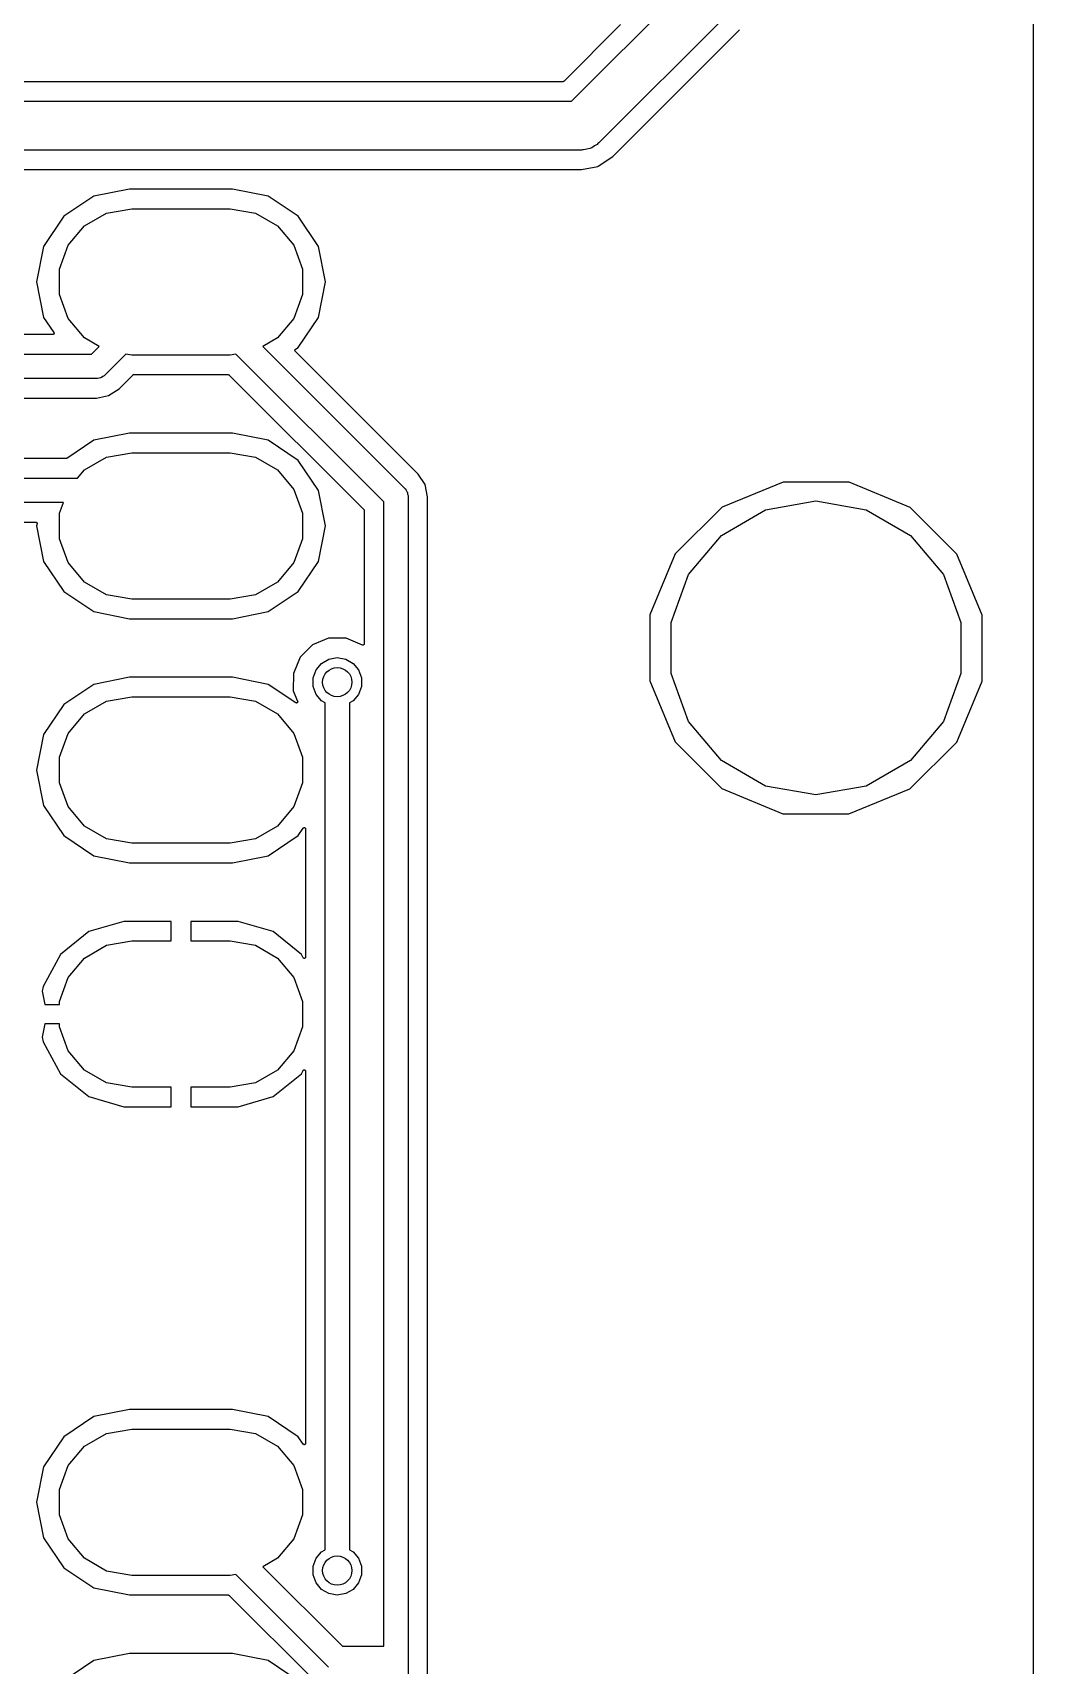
# Model space of a CAD drawing. Extents: x 0.3 to 75.7, y -92.7 to -2.
# Drawn here: x 65.48 to 75.72, y -77.67 to -60.95 of the extents above; entities that cross this region are included whole.
import ezdxf

# ---------------------------------------------------------------- set-up
doc = ezdxf.new("R2010")
doc.units = 0
doc.header["$MEASUREMENT"] = 0
doc.layers.add('BLACK', color=7, linetype='CONTINUOUS')

msp = doc.modelspace()

# ---------------------------------------------------------------- linework, layer by layer
at = {"layer": 'Black'}
for p, q in [((75.725, -59.447), (75.725, -92.712)), ((70.9964, -61.65), (72.15, -60.4964)), ((71.4989, -60.8647), (70.9174, -61.4462)), ((72.5768, -60.7768), (71.2768, -62.0768)), ((71.4191, -62.2173), (72.7173, -60.9191)), ((70.9082, -61.45), (61.9013, -61.45)), ((70.9088, -61.4499), (70.9082, -61.45)), ((70.9094, -61.45), (70.9088, -61.4499)), ((70.911, -61.4495), (70.9094, -61.45)), ((70.9127, -61.4492), (70.911, -61.4495)), ((70.9132, -61.4489), (70.9127, -61.4492)), ((70.9137, -61.4488), (70.9132, -61.4489)), ((70.9151, -61.4478), (70.9137, -61.4488)), ((70.9166, -61.447), (70.9151, -61.4478)), ((70.9169, -61.4465), (70.9166, -61.447)), ((70.9174, -61.4462), (70.9169, -61.4465)), ((61.9, -61.65), (70.9964, -61.65)), ((71.1, -62.15), (62.0036, -62.15)), ((71.1108, -62.1481), (71.1, -62.15)), ((71.1218, -62.149), (71.1108, -62.1481)), ((71.1533, -62.1406), (71.1218, -62.149)), ((71.1855, -62.1349), (71.1533, -62.1406)), ((71.195, -62.1294), (71.1855, -62.1349)), ((71.2057, -62.1266), (71.195, -62.1294)), ((71.2324, -62.1078), (71.2057, -62.1266)), ((71.2607, -62.0915), (71.2324, -62.1078)), ((71.2678, -62.0831), (71.2607, -62.0915)), ((71.2768, -62.0768), (71.2678, -62.0831)), ((62.0918, -62.35), (71.0987, -62.35)), ((71.0987, -62.35), (71.2666, -62.3166)), ((71.2666, -62.3166), (71.2721, -62.3155)), ((71.2721, -62.3155), (71.4191, -62.2173)), ((66.1079, -62.6225), (65.7998, -62.8284)), ((66.4726, -62.55), (66.1079, -62.6225)), ((67.5274, -62.55), (66.4726, -62.55)), ((67.8921, -62.6225), (67.5274, -62.55)), ((68.2002, -62.8284), (67.8921, -62.6225)), ((65.7998, -62.8284), (65.5939, -63.1365)), ((66.0131, -62.9255), (66.2387, -62.7952)), ((66.2387, -62.7952), (66.4952, -62.75)), ((66.4952, -62.75), (67.5048, -62.75)), ((67.5048, -62.75), (67.7613, -62.7952)), ((67.7613, -62.7952), (67.9869, -62.9255)), ((68.4061, -63.1365), (68.2002, -62.8284)), ((65.8457, -63.125), (66.0131, -62.9255)), ((67.9869, -62.9255), (68.1543, -63.125)), ((65.5939, -63.1365), (65.5216, -63.5)), ((65.7566, -63.3698), (65.8457, -63.125)), ((68.1543, -63.125), (68.2434, -63.3698)), ((68.4784, -63.5), (68.4061, -63.1365)), ((65.7566, -63.6302), (65.7566, -63.3698)), ((68.2434, -63.3698), (68.2434, -63.6302)), ((65.5216, -63.5), (65.5939, -63.8635)), ((68.4061, -63.8635), (68.4784, -63.5)), ((65.8457, -63.875), (65.7566, -63.6302)), ((68.2434, -63.6302), (68.1543, -63.875)), ((65.5939, -63.8635), (65.6983, -64.0198)), ((66.0131, -64.0745), (65.8457, -63.875)), ((68.1543, -63.875), (67.9869, -64.0745)), ((68.2002, -64.1716), (68.4061, -63.8635)), ((65.6875, -64.04), (65.285, -64.04)), ((65.688, -64.0399), (65.6875, -64.04)), ((65.6884, -64.04), (65.688, -64.0399)), ((65.6902, -64.0395), (65.6884, -64.04)), ((65.692, -64.0392), (65.6902, -64.0395)), ((65.6923, -64.039), (65.692, -64.0392)), ((65.6928, -64.0389), (65.6923, -64.039)), ((65.6943, -64.0379), (65.6928, -64.0389)), ((65.6959, -64.037), (65.6943, -64.0379)), ((65.6962, -64.0366), (65.6959, -64.037)), ((65.6965, -64.0364), (65.6962, -64.0366)), ((65.6976, -64.0349), (65.6965, -64.0364)), ((65.6988, -64.0335), (65.6976, -64.0349)), ((65.6983, -64.0198), (65.6985, -64.0202)), ((65.6985, -64.0202), (65.6988, -64.0205)), ((65.6988, -64.0205), (65.6994, -64.0222)), ((65.6989, -64.0331), (65.6988, -64.0335)), ((65.6992, -64.0327), (65.6989, -64.0331)), ((65.6997, -64.031), (65.6992, -64.0327)), ((65.6994, -64.0222), (65.7002, -64.0239)), ((65.7003, -64.0293), (65.6997, -64.031)), ((65.7002, -64.0239), (65.7002, -64.0243)), ((65.7002, -64.0243), (65.7003, -64.0247)), ((65.7003, -64.0247), (65.7003, -64.0266)), ((65.7003, -64.0266), (65.7005, -64.0284)), ((65.7005, -64.0284), (65.7003, -64.0288)), ((65.7003, -64.0288), (65.7003, -64.0293)), ((66.1625, -64.1608), (66.0131, -64.0745)), ((66.0832, -64.24), (66.1625, -64.1608)), ((67.9869, -64.0745), (67.8375, -64.1608)), ((67.8375, -64.1608), (69.2884, -65.6116)), ((68.1663, -64.2021), (68.1665, -64.2)), ((68.1663, -64.2022), (68.1663, -64.2021)), ((68.1663, -64.2024), (68.1663, -64.2022)), ((68.1668, -64.2044), (68.1663, -64.2024)), ((68.1665, -64.2), (68.1667, -64.1979)), ((68.1667, -64.1977), (68.1668, -64.1976)), ((68.1667, -64.1979), (68.1667, -64.1977)), ((68.1668, -64.1976), (68.1677, -64.1957)), ((68.1673, -64.2065), (68.1668, -64.2044)), ((68.1674, -64.2066), (68.1673, -64.2065)), ((68.1675, -64.2067), (68.1674, -64.2066)), ((68.1687, -64.2084), (68.1675, -64.2067)), ((68.1677, -64.1957), (68.1686, -64.1938)), ((68.1686, -64.1938), (68.1687, -64.1937)), ((68.1687, -64.1937), (68.1688, -64.1935)), ((68.1698, -64.2102), (68.1687, -64.2084)), ((68.1688, -64.1935), (68.1703, -64.1921)), ((68.17, -64.2103), (68.1698, -64.2102)), ((68.17, -64.2104), (68.17, -64.2103)), ((69.4289, -65.4693), (68.17, -64.2104)), ((68.1703, -64.1921), (68.1718, -64.1906)), ((68.1718, -64.1906), (68.1719, -64.1905)), ((68.1719, -64.1905), (68.172, -64.1904)), ((68.172, -64.1904), (68.2002, -64.1716)), ((65.075, -64.24), (66.0832, -64.24)), ((66.437, -64.2397), (66.2234, -64.4534)), ((66.4952, -64.25), (66.437, -64.2397)), ((67.5048, -64.25), (66.4952, -64.25)), ((67.563, -64.2397), (67.5048, -64.25)), ((69.075, -65.7518), (67.563, -64.2397)), ((66.135, -64.49), (65.075, -64.49)), ((66.1404, -64.489), (66.135, -64.49)), ((66.1459, -64.4895), (66.1404, -64.489)), ((66.1617, -64.4853), (66.1459, -64.4895)), ((66.1778, -64.4825), (66.1617, -64.4853)), ((66.1825, -64.4797), (66.1778, -64.4825)), ((66.1878, -64.4783), (66.1825, -64.4797)), ((66.2012, -64.4689), (66.1878, -64.4783)), ((66.2153, -64.4608), (66.2012, -64.4689)), ((66.2189, -64.4565), (66.2153, -64.4608)), ((66.2234, -64.4534), (66.2189, -64.4565)), ((66.3657, -64.5939), (66.5058, -64.4538)), ((66.5058, -64.4538), (66.5063, -64.4535)), ((66.5063, -64.4535), (66.5066, -64.453)), ((66.5066, -64.453), (66.5081, -64.4522)), ((66.5081, -64.4522), (66.5095, -64.4512)), ((66.5095, -64.4512), (66.5101, -64.4511)), ((66.5101, -64.4511), (66.5106, -64.4508)), ((66.5106, -64.4508), (66.5122, -64.4505)), ((66.5122, -64.4505), (66.5139, -64.45)), ((66.5139, -64.45), (66.5144, -64.4501)), ((66.5144, -64.4501), (66.515, -64.45)), ((66.515, -64.45), (67.485, -64.45)), ((67.485, -64.45), (67.4856, -64.4501)), ((67.4856, -64.4501), (67.4861, -64.45)), ((67.4861, -64.45), (67.4878, -64.4505)), ((67.4878, -64.4505), (67.4894, -64.4508)), ((67.4894, -64.4508), (67.4899, -64.4511)), ((67.4899, -64.4511), (67.4905, -64.4512)), ((67.4905, -64.4512), (67.4919, -64.4522)), ((67.4919, -64.4522), (67.4934, -64.453)), ((67.4934, -64.453), (67.4937, -64.4535)), ((67.4937, -64.4535), (67.4942, -64.4538)), ((67.4942, -64.4538), (68.8712, -65.8308)), ((65.2845, -64.69), (66.1337, -64.69)), ((66.1337, -64.69), (66.2593, -64.665)), ((66.2593, -64.665), (66.3657, -64.5939)), ((66.4726, -65.05), (66.1079, -65.1226)), ((67.5274, -65.05), (66.4726, -65.05)), ((67.8921, -65.1226), (67.5274, -65.05)), ((66.1079, -65.1226), (65.8306, -65.3078)), ((68.2002, -65.3284), (67.8921, -65.1226)), ((65.8234, -65.31), (65.285, -65.31)), ((65.8249, -65.3097), (65.8234, -65.31)), ((65.8265, -65.3096), (65.8249, -65.3097)), ((65.8271, -65.3093), (65.8265, -65.3096)), ((65.8278, -65.3092), (65.8271, -65.3093)), ((65.8292, -65.3084), (65.8278, -65.3092)), ((65.8306, -65.3078), (65.8292, -65.3084)), ((66.0131, -65.4255), (66.2387, -65.2952)), ((66.2387, -65.2952), (66.4952, -65.25)), ((66.4952, -65.25), (67.5048, -65.25)), ((67.5048, -65.25), (67.7613, -65.2952)), ((67.7613, -65.2952), (67.9869, -65.4255)), ((68.4061, -65.6365), (68.2002, -65.3284)), ((65.075, -65.51), (65.9422, -65.51)), ((65.9422, -65.51), (66.0131, -65.4255)), ((67.9869, -65.4255), (68.1543, -65.625)), ((69.5, -65.5757), (69.4289, -65.4693)), ((73.1633, -65.5497), (72.5383, -65.808)), ((73.8396, -65.5503), (73.1633, -65.5497)), ((74.4642, -65.8097), (73.8396, -65.5503)), ((68.1543, -65.625), (68.2434, -65.8698)), ((68.4784, -66), (68.4061, -65.6365)), ((69.2884, -65.6116), (69.2915, -65.6161)), ((69.2915, -65.6161), (69.2958, -65.6197)), ((69.2958, -65.6197), (69.3039, -65.6338)), ((69.3039, -65.6338), (69.3133, -65.6472)), ((69.3133, -65.6472), (69.3147, -65.6525)), ((69.3147, -65.6525), (69.3175, -65.6572)), ((69.3175, -65.6572), (69.3203, -65.6733)), ((69.3203, -65.6733), (69.3245, -65.6891)), ((69.3245, -65.6891), (69.324, -65.6946)), ((69.324, -65.6946), (69.325, -65.7)), ((69.325, -65.7), (69.325, -77)), ((69.525, -65.7013), (69.5, -65.5757)), ((69.525, -67.5892), (69.525, -65.7013)), ((65.7966, -65.76), (65.075, -65.76)), ((65.7566, -65.8698), (65.7966, -65.76)), ((65.7566, -66.1302), (65.7566, -65.8698)), ((68.2434, -65.8698), (68.2434, -66.1302)), ((68.8712, -65.8308), (68.8715, -65.8313)), ((68.8715, -65.8313), (68.872, -65.8316)), ((68.872, -65.8316), (68.8728, -65.8331)), ((68.8728, -65.8331), (68.8738, -65.8345)), ((68.8738, -65.8345), (68.8739, -65.8351)), ((68.8739, -65.8351), (68.8742, -65.8356)), ((68.8742, -65.8356), (68.8745, -65.8372)), ((68.8745, -65.8372), (68.875, -65.8389)), ((68.875, -65.8389), (68.8749, -65.8394)), ((68.8749, -65.8394), (68.875, -65.84)), ((68.875, -65.84), (68.875, -67.2075)), ((69.075, -77), (69.075, -65.7518)), ((72.5383, -65.808), (72.0597, -66.2858)), ((72.5321, -66.0965), (72.985, -65.8351)), ((72.985, -65.8351), (73.5, -65.7443)), ((73.5, -65.7443), (74.015, -65.8351)), ((74.015, -65.8351), (74.4679, -66.0965)), ((74.942, -66.2883), (74.4642, -65.8097)), ((65.2845, -65.96), (65.5137, -65.96)), ((65.5137, -65.96), (65.5138, -65.96)), ((65.5138, -65.96), (65.514, -65.96)), ((65.514, -65.96), (65.5161, -65.9604)), ((65.5161, -65.9604), (65.5182, -65.9608)), ((65.5182, -65.9608), (65.5183, -65.9609)), ((65.5183, -65.9609), (65.5184, -65.9609)), ((65.5184, -65.9609), (65.5202, -65.962)), ((65.5202, -65.962), (65.5221, -65.963)), ((65.5265, -65.9755), (65.5216, -66)), ((65.5216, -66), (65.5939, -66.3635)), ((65.5221, -65.963), (65.5222, -65.9632)), ((65.5222, -65.9632), (65.5223, -65.9632)), ((65.5223, -65.9632), (65.5236, -65.9649)), ((65.5236, -65.9649), (65.525, -65.9665)), ((65.525, -65.9665), (65.525, -65.9666)), ((65.525, -65.9666), (65.5251, -65.9667)), ((65.5251, -65.9667), (65.5258, -65.9688)), ((65.5258, -65.9688), (65.5265, -65.9707)), ((65.5265, -65.9707), (65.5265, -65.9709)), ((65.5265, -65.9709), (65.5266, -65.971)), ((65.5266, -65.971), (65.5265, -65.9731)), ((65.5265, -65.9731), (65.5265, -65.9753)), ((65.5265, -65.9753), (65.5265, -65.9754)), ((65.5265, -65.9754), (65.5265, -65.9755)), ((68.4061, -66.3635), (68.4784, -66)), ((65.8457, -66.375), (65.7566, -66.1302)), ((68.2434, -66.1302), (68.1543, -66.375)), ((72.196, -66.4971), (72.5321, -66.0965)), ((74.4679, -66.0965), (74.804, -66.4971)), ((65.5939, -66.3635), (65.7998, -66.6716)), ((66.0131, -66.5745), (65.8457, -66.375)), ((68.1543, -66.375), (67.9869, -66.5745)), ((68.2002, -66.6716), (68.4061, -66.3635)), ((72.0597, -66.2858), (71.8003, -66.9104)), ((75.2003, -66.9133), (74.942, -66.2883)), ((72.0171, -66.9885), (72.196, -66.4971)), ((74.804, -66.4971), (74.9829, -66.9885)), ((65.7998, -66.6716), (66.1079, -66.8774)), ((66.2387, -66.7048), (66.0131, -66.5745)), ((66.4952, -66.75), (66.2387, -66.7048)), ((67.7613, -66.7048), (67.5048, -66.75)), ((67.9869, -66.5745), (67.7613, -66.7048)), ((67.8921, -66.8774), (68.2002, -66.6716)), ((66.1079, -66.8774), (66.4726, -66.95)), ((67.5048, -66.75), (66.4952, -66.75)), ((67.5274, -66.95), (67.8921, -66.8774)), ((66.4726, -66.95), (67.5274, -66.95)), ((71.8003, -66.9104), (71.7997, -67.5867)), ((72.0171, -67.5115), (72.0171, -66.9885)), ((74.9829, -66.9885), (74.9829, -67.5115)), ((75.1997, -67.5896), (75.2003, -66.9133)), ((68.3454, -67.2183), (68.2187, -67.3448)), ((68.5109, -67.1499), (68.3454, -67.2183)), ((68.6899, -67.1501), (68.5109, -67.1499)), ((68.857, -67.2195), (68.6899, -67.1501)), ((68.8584, -67.2198), (68.857, -67.2195)), ((68.8597, -67.2203), (68.8584, -67.2198)), ((68.8606, -67.2203), (68.8597, -67.2203)), ((68.8614, -67.2204), (68.8606, -67.2203)), ((68.8628, -67.2203), (68.8614, -67.2204)), ((68.8643, -67.2203), (68.8628, -67.2203)), ((68.8651, -67.22), (68.8643, -67.2203)), ((68.8659, -67.2199), (68.8651, -67.22)), ((68.8672, -67.2192), (68.8659, -67.2199)), ((68.8685, -67.2187), (68.8672, -67.2192)), ((68.8692, -67.2182), (68.8685, -67.2187)), ((68.8699, -67.2178), (68.8692, -67.2182)), ((68.8709, -67.2167), (68.8699, -67.2178)), ((68.872, -67.2158), (68.8709, -67.2167)), ((68.8724, -67.2151), (68.872, -67.2158)), ((68.873, -67.2145), (68.8724, -67.2151)), ((68.8735, -67.2131), (68.873, -67.2145)), ((68.8742, -67.2119), (68.8735, -67.2131)), ((68.8744, -67.2111), (68.8742, -67.2119)), ((68.8747, -67.2103), (68.8744, -67.2111)), ((68.8748, -67.2089), (68.8747, -67.2103)), ((68.875, -67.2075), (68.8748, -67.2089)), ((68.2187, -67.3448), (68.1501, -67.5101)), ((68.4387, -67.4078), (68.5142, -67.3642)), ((68.5142, -67.3642), (68.6, -67.349)), ((68.6, -67.349), (68.6858, -67.3642)), ((68.6858, -67.3642), (68.7613, -67.4078)), ((66.4726, -67.55), (66.1079, -67.6226)), ((67.5274, -67.55), (66.4726, -67.55)), ((67.8921, -67.6226), (67.5274, -67.55)), ((68.1501, -67.5101), (68.1499, -67.6891)), ((68.3529, -67.5564), (68.3827, -67.4745)), ((68.3529, -67.6436), (68.3529, -67.5564)), ((68.3827, -67.4745), (68.4387, -67.4078)), ((68.7613, -67.4078), (68.8173, -67.4745)), ((68.8173, -67.4745), (68.8471, -67.5564)), ((68.8471, -67.5564), (68.8471, -67.6436)), ((72.196, -68.0029), (72.0171, -67.5115)), ((74.9829, -67.5115), (74.804, -68.0029)), ((66.1079, -67.6226), (65.7998, -67.8284)), ((68.1747, -67.8113), (67.8921, -67.6226)), ((68.1499, -67.6891), (68.1939, -67.7956)), ((68.3827, -67.7255), (68.3529, -67.6436)), ((68.4387, -67.7922), (68.3827, -67.7255)), ((68.8173, -67.7255), (68.7613, -67.7922)), ((68.8471, -67.6436), (68.8173, -67.7255)), ((69.525, -80.0892), (69.525, -67.5892)), ((71.7997, -67.5867), (72.058, -68.2117)), ((74.9403, -68.2142), (75.1997, -67.5896)), ((65.7998, -67.8284), (65.5939, -68.1365)), ((66.0131, -67.9255), (66.2387, -67.7952)), ((66.2387, -67.7952), (66.4952, -67.75)), ((66.4952, -67.75), (67.5048, -67.75)), ((67.5048, -67.75), (67.7613, -67.7952)), ((67.7613, -67.7952), (67.9869, -67.9255)), ((68.1753, -67.8116), (68.1747, -67.8113)), ((68.1759, -67.8121), (68.1753, -67.8116)), ((68.1774, -67.8125), (68.1759, -67.8121)), ((68.1788, -67.8132), (68.1774, -67.8125)), ((68.1795, -67.8132), (68.1788, -67.8132)), ((68.1802, -67.8134), (68.1795, -67.8132)), ((68.1817, -67.8134), (68.1802, -67.8134)), ((68.1833, -67.8135), (68.1817, -67.8134)), ((68.184, -67.8133), (68.1833, -67.8135)), ((68.1847, -67.8132), (68.184, -67.8133)), ((68.1862, -67.8126), (68.1847, -67.8132)), ((68.1876, -67.8122), (68.1862, -67.8126)), ((68.1882, -67.8118), (68.1876, -67.8122)), ((68.1889, -67.8115), (68.1882, -67.8118)), ((68.19, -67.8104), (68.1889, -67.8115)), ((68.1913, -67.8095), (68.19, -67.8104)), ((68.1917, -67.8089), (68.1913, -67.8095)), ((68.1922, -67.8085), (68.1917, -67.8089)), ((68.1929, -67.8071), (68.1922, -67.8085)), ((68.1938, -67.8058), (68.1929, -67.8071)), ((68.194, -67.8051), (68.1938, -67.8058)), ((68.1939, -67.7956), (68.1941, -67.7963)), ((68.1943, -67.8045), (68.194, -67.8051)), ((68.1941, -67.7963), (68.1944, -67.7969)), ((68.1945, -67.8029), (68.1943, -67.8045)), ((68.1944, -67.7969), (68.1945, -67.7985)), ((68.1945, -67.7985), (68.1949, -67.8)), ((68.1949, -67.8014), (68.1945, -67.8029)), ((68.1949, -67.8), (68.1948, -67.8007)), ((68.1948, -67.8007), (68.1949, -67.8014)), ((68.475, -67.8132), (68.4387, -67.7922)), ((68.475, -76.4868), (68.475, -67.8132)), ((68.7613, -67.7922), (68.725, -67.8132)), ((68.725, -67.8132), (68.725, -76.4868)), ((65.8457, -68.125), (66.0131, -67.9255)), ((67.9869, -67.9255), (68.1543, -68.125)), ((72.5321, -68.4035), (72.196, -68.0029)), ((74.804, -68.0029), (74.4679, -68.4035)), ((65.5939, -68.1365), (65.5216, -68.5)), ((65.7566, -68.3698), (65.8457, -68.125)), ((68.1543, -68.125), (68.2434, -68.3698)), ((72.058, -68.2117), (72.5358, -68.6903)), ((74.4617, -68.692), (74.9403, -68.2142)), ((65.7566, -68.6302), (65.7566, -68.3698)), ((68.2434, -68.3698), (68.2434, -68.6302)), ((65.5216, -68.5), (65.5939, -68.8635)), ((72.985, -68.6649), (72.5321, -68.4035)), ((74.4679, -68.4035), (74.015, -68.6649)), ((65.8457, -68.875), (65.7566, -68.6302)), ((68.2434, -68.6302), (68.1543, -68.875)), ((72.5358, -68.6903), (73.1604, -68.9497)), ((73.5, -68.7557), (72.985, -68.6649)), ((74.015, -68.6649), (73.5, -68.7557)), ((73.8367, -68.9503), (74.4617, -68.692)), ((65.5939, -68.8635), (65.7998, -69.1716)), ((66.0131, -69.0745), (65.8457, -68.875)), ((68.1543, -68.875), (67.9869, -69.0745)), ((73.1604, -68.9497), (73.8367, -68.9503)), ((65.7998, -69.1716), (66.1079, -69.3774)), ((66.2387, -69.2048), (66.0131, -69.0745)), ((66.4952, -69.25), (66.2387, -69.2048)), ((67.7613, -69.2048), (67.5048, -69.25)), ((67.9869, -69.0745), (67.7613, -69.2048)), ((67.8921, -69.3774), (68.2002, -69.1716)), ((68.2002, -69.1716), (68.2512, -69.0953)), ((68.2512, -69.0953), (68.2517, -69.0948)), ((68.2517, -69.0948), (68.252, -69.0942)), ((68.252, -69.0942), (68.2532, -69.0932)), ((68.2532, -69.0932), (68.2543, -69.092)), ((68.2543, -69.092), (68.255, -69.0917)), ((68.255, -69.0917), (68.2555, -69.0913)), ((68.2555, -69.0913), (68.257, -69.0907)), ((68.257, -69.0907), (68.2584, -69.09)), ((68.2584, -69.09), (68.2591, -69.09)), ((68.2591, -69.09), (68.2597, -69.0897)), ((68.2597, -69.0897), (68.2613, -69.0897)), ((68.2613, -69.0897), (68.2629, -69.0896)), ((68.2629, -69.0896), (68.2635, -69.0897)), ((68.2635, -69.0897), (68.2643, -69.0897)), ((68.2643, -69.0897), (68.2657, -69.0903)), ((68.2657, -69.0903), (68.2672, -69.0906)), ((68.2672, -69.0906), (68.2678, -69.091)), ((68.2678, -69.091), (68.2685, -69.0913)), ((68.2685, -69.0913), (68.2697, -69.0923)), ((68.2697, -69.0923), (68.271, -69.0931)), ((68.271, -69.0931), (68.2714, -69.0937)), ((68.2714, -69.0937), (68.272, -69.0942)), ((68.272, -69.0942), (68.2727, -69.0955)), ((68.2727, -69.0955), (68.2737, -69.0968)), ((68.2737, -69.0968), (68.2739, -69.0975)), ((68.2739, -69.0975), (68.2742, -69.0981)), ((68.2742, -69.0981), (68.2745, -69.0996)), ((68.2745, -69.0996), (68.2749, -69.1011)), ((68.2749, -69.1011), (68.2749, -69.1018)), ((68.2749, -69.1018), (68.275, -69.1025)), ((68.275, -69.1025), (68.275, -70.4164)), ((66.1079, -69.3774), (66.4726, -69.45)), ((67.5048, -69.25), (66.4952, -69.25)), ((67.5274, -69.45), (67.8921, -69.3774)), ((66.4726, -69.45), (67.5274, -69.45)), ((66.4149, -70.05), (66.0573, -70.1553)), ((66.9, -70.05), (66.4149, -70.05)), ((66.9, -70.25), (66.9, -70.05)), ((67.5851, -70.05), (67.1, -70.05)), ((67.1, -70.05), (67.1, -70.25)), ((67.9427, -70.1553), (67.5851, -70.05)), ((66.0573, -70.1553), (65.7677, -70.3891)), ((68.2323, -70.3891), (67.9427, -70.1553)), ((65.7677, -70.3891), (65.5894, -70.7164)), ((66.0131, -70.4255), (66.2387, -70.2952)), ((66.2387, -70.2952), (66.4952, -70.25)), ((66.4952, -70.25), (66.9, -70.25)), ((67.1, -70.25), (67.5048, -70.25)), ((67.5048, -70.25), (67.7613, -70.2952)), ((67.7613, -70.2952), (67.9869, -70.4255)), ((68.2506, -70.4226), (68.2323, -70.3891)), ((65.8457, -70.625), (66.0131, -70.4255)), ((67.9869, -70.4255), (68.1543, -70.625)), ((68.2514, -70.4237), (68.2506, -70.4226)), ((68.252, -70.4248), (68.2514, -70.4237)), ((68.2528, -70.4254), (68.252, -70.4248)), ((68.2534, -70.4262), (68.2528, -70.4254)), ((68.2545, -70.4269), (68.2534, -70.4262)), ((68.2555, -70.4277), (68.2545, -70.4269)), ((68.2564, -70.428), (68.2555, -70.4277)), ((68.2573, -70.4285), (68.2564, -70.428)), ((68.2585, -70.4288), (68.2573, -70.4285)), ((68.2597, -70.4292), (68.2585, -70.4288)), ((68.2607, -70.4292), (68.2597, -70.4292)), ((68.2617, -70.4294), (68.2607, -70.4292)), ((68.263, -70.4292), (68.2617, -70.4294)), ((68.2643, -70.4292), (68.263, -70.4292)), ((68.2652, -70.4289), (68.2643, -70.4292)), ((68.2661, -70.4287), (68.2652, -70.4289)), ((68.2673, -70.4281), (68.2661, -70.4287)), ((68.2685, -70.4277), (68.2673, -70.4281)), ((68.2692, -70.4271), (68.2685, -70.4277)), ((68.2701, -70.4266), (68.2692, -70.4271)), ((68.271, -70.4256), (68.2701, -70.4266)), ((68.272, -70.4248), (68.271, -70.4256)), ((68.2724, -70.4239), (68.272, -70.4248)), ((68.2731, -70.4232), (68.2724, -70.4239)), ((68.2736, -70.422), (68.2731, -70.4232)), ((68.2742, -70.4209), (68.2736, -70.422)), ((68.2744, -70.4199), (68.2742, -70.4209)), ((68.2747, -70.419), (68.2744, -70.4199)), ((68.2748, -70.4177), (68.2747, -70.419)), ((68.275, -70.4164), (68.2748, -70.4177)), ((65.5894, -70.7164), (65.5796, -70.7641)), ((65.7566, -70.8698), (65.8457, -70.625)), ((68.1543, -70.625), (68.2434, -70.8698)), ((65.5796, -70.7641), (65.6052, -70.9)), ((65.6052, -70.9), (65.7566, -70.9)), ((65.7566, -70.9), (65.7566, -70.8698)), ((68.2434, -70.8698), (68.2434, -71.1302)), ((65.6052, -71.1), (65.5796, -71.2359)), ((65.5796, -71.2359), (65.5894, -71.2836)), ((65.7566, -71.1), (65.6052, -71.1)), ((65.7566, -71.1302), (65.7566, -71.1)), ((65.8457, -71.375), (65.7566, -71.1302)), ((68.2434, -71.1302), (68.1543, -71.375)), ((65.5894, -71.2836), (65.7677, -71.6109)), ((66.0131, -71.5745), (65.8457, -71.375)), ((68.1543, -71.375), (67.9869, -71.5745)), ((66.2387, -71.7048), (66.0131, -71.5745)), ((67.9869, -71.5745), (67.7613, -71.7048)), ((68.2506, -71.5774), (68.2514, -71.5763)), ((68.2514, -71.5763), (68.252, -71.5752)), ((68.252, -71.5752), (68.2528, -71.5746)), ((68.2528, -71.5746), (68.2534, -71.5738)), ((68.2534, -71.5738), (68.2545, -71.5731)), ((68.2545, -71.5731), (68.2555, -71.5723)), ((68.2555, -71.5723), (68.2564, -71.572)), ((68.2564, -71.572), (68.2573, -71.5715)), ((68.2573, -71.5715), (68.2585, -71.5712)), ((68.2585, -71.5712), (68.2597, -71.5708)), ((68.2597, -71.5708), (68.2607, -71.5708)), ((68.2607, -71.5708), (68.2617, -71.5706)), ((68.2617, -71.5706), (68.263, -71.5708)), ((68.263, -71.5708), (68.2643, -71.5708)), ((68.2643, -71.5708), (68.2652, -71.5711)), ((68.2652, -71.5711), (68.2661, -71.5713)), ((68.2661, -71.5713), (68.2673, -71.5719)), ((68.2673, -71.5719), (68.2685, -71.5723)), ((68.2685, -71.5723), (68.2692, -71.5729)), ((68.2692, -71.5729), (68.2701, -71.5734)), ((68.2701, -71.5734), (68.271, -71.5744)), ((68.271, -71.5744), (68.272, -71.5752)), ((68.272, -71.5752), (68.2724, -71.5761)), ((68.2724, -71.5761), (68.2731, -71.5768)), ((68.2731, -71.5768), (68.2736, -71.578)), ((65.7677, -71.6109), (66.0573, -71.8447)), ((66.4952, -71.75), (66.2387, -71.7048)), ((67.7613, -71.7048), (67.5048, -71.75)), ((67.9427, -71.8447), (68.2323, -71.6109)), ((68.2323, -71.6109), (68.2506, -71.5774)), ((68.2736, -71.578), (68.2742, -71.5791)), ((68.2742, -71.5791), (68.2744, -71.5801)), ((68.2744, -71.5801), (68.2747, -71.581)), ((68.2747, -71.581), (68.2748, -71.5823)), ((68.2748, -71.5823), (68.275, -71.5836)), ((68.275, -71.5836), (68.275, -75.3975)), ((66.0573, -71.8447), (66.4149, -71.95)), ((66.9, -71.75), (66.4952, -71.75)), ((66.9, -71.95), (66.9, -71.75)), ((67.5048, -71.75), (67.1, -71.75)), ((67.1, -71.75), (67.1, -71.95)), ((67.5851, -71.95), (67.9427, -71.8447)), ((66.4149, -71.95), (66.9, -71.95)), ((67.1, -71.95), (67.5851, -71.95)), ((66.4726, -75.05), (66.1079, -75.1225)), ((67.5274, -75.05), (66.4726, -75.05)), ((67.8921, -75.1225), (67.5274, -75.05)), ((66.1079, -75.1225), (65.7998, -75.3284)), ((66.2387, -75.2952), (66.4952, -75.25)), ((66.4952, -75.25), (67.5048, -75.25)), ((67.5048, -75.25), (67.7613, -75.2952)), ((68.2002, -75.3284), (67.8921, -75.1225)), ((65.7998, -75.3284), (65.5939, -75.6365)), ((66.0131, -75.4255), (66.2387, -75.2952)), ((67.7613, -75.2952), (67.9869, -75.4255)), ((68.2512, -75.4047), (68.2002, -75.3284)), ((68.2517, -75.4052), (68.2512, -75.4047)), ((68.252, -75.4058), (68.2517, -75.4052)), ((68.2532, -75.4068), (68.252, -75.4058)), ((68.2543, -75.408), (68.2532, -75.4068)), ((68.255, -75.4083), (68.2543, -75.408)), ((68.2555, -75.4087), (68.255, -75.4083)), ((68.257, -75.4093), (68.2555, -75.4087)), ((68.2584, -75.4099), (68.257, -75.4093)), ((68.2591, -75.41), (68.2584, -75.4099)), ((68.2597, -75.4103), (68.2591, -75.41)), ((68.2613, -75.4103), (68.2597, -75.4103)), ((68.2629, -75.4104), (68.2613, -75.4103)), ((68.2635, -75.4103), (68.2629, -75.4104)), ((68.2643, -75.4103), (68.2635, -75.4103)), ((68.2657, -75.4097), (68.2643, -75.4103)), ((68.2672, -75.4094), (68.2657, -75.4097)), ((68.2678, -75.409), (68.2672, -75.4094)), ((68.2685, -75.4087), (68.2678, -75.409)), ((68.2697, -75.4077), (68.2685, -75.4087)), ((68.271, -75.4069), (68.2697, -75.4077)), ((68.2714, -75.4063), (68.271, -75.4069)), ((68.272, -75.4058), (68.2714, -75.4063)), ((68.2727, -75.4045), (68.272, -75.4058)), ((68.2737, -75.4032), (68.2727, -75.4045)), ((68.2739, -75.4025), (68.2737, -75.4032)), ((68.2742, -75.4019), (68.2739, -75.4025)), ((68.2745, -75.4004), (68.2742, -75.4019)), ((68.2749, -75.3989), (68.2745, -75.4004)), ((68.275, -75.3975), (68.2749, -75.3982)), ((68.2749, -75.3982), (68.2749, -75.3989)), ((65.8457, -75.625), (66.0131, -75.4255)), ((67.9869, -75.4255), (68.1543, -75.625)), ((65.5939, -75.6365), (65.5216, -76)), ((65.7566, -75.8698), (65.8457, -75.625)), ((68.1543, -75.625), (68.2434, -75.8698)), ((65.7566, -76.1302), (65.7566, -75.8698)), ((68.2434, -75.8698), (68.2434, -76.1302)), ((65.5216, -76), (65.5939, -76.3635)), ((65.8457, -76.375), (65.7566, -76.1302)), ((68.2434, -76.1302), (68.1543, -76.375)), ((65.5939, -76.3635), (65.7998, -76.6716)), ((66.0131, -76.5745), (65.8457, -76.375)), ((68.1543, -76.375), (67.9869, -76.5745)), ((66.2387, -76.7048), (66.0131, -76.5745)), ((67.9869, -76.5745), (67.8375, -76.6608)), ((68.3529, -76.6564), (68.3827, -76.5745)), ((68.3827, -76.5745), (68.4387, -76.5078)), ((68.4387, -76.5078), (68.475, -76.4868)), ((68.725, -76.4868), (68.7613, -76.5078)), ((68.7613, -76.5078), (68.8173, -76.5745)), ((68.8173, -76.5745), (68.8471, -76.6564)), ((65.7998, -76.6716), (66.1079, -76.8774)), ((66.4952, -76.75), (66.2387, -76.7048)), ((67.5048, -76.75), (66.4952, -76.75)), ((67.563, -76.7397), (67.5048, -76.75)), ((68.5116, -77.6884), (67.563, -76.7397)), ((67.8375, -76.6608), (68.6518, -77.475)), ((68.3529, -76.7436), (68.3529, -76.6564)), ((68.3827, -76.8255), (68.3529, -76.7436)), ((68.8471, -76.7436), (68.8173, -76.8255)), ((68.8471, -76.6564), (68.8471, -76.7436)), ((66.1079, -76.8774), (66.4726, -76.95)), ((68.4387, -76.8922), (68.3827, -76.8255)), ((68.5142, -76.9358), (68.4387, -76.8922)), ((68.7613, -76.8922), (68.6858, -76.9358)), ((68.8173, -76.8255), (68.7613, -76.8922)), ((66.4726, -76.95), (67.485, -76.95)), ((67.485, -76.95), (67.4856, -76.9501)), ((67.4856, -76.9501), (67.4861, -76.95)), ((67.4861, -76.95), (67.4878, -76.9505)), ((67.4878, -76.9505), (67.4894, -76.9508)), ((67.4894, -76.9508), (67.4899, -76.9511)), ((67.4899, -76.9511), (67.4905, -76.9512)), ((67.4905, -76.9512), (67.4919, -76.9522)), ((67.4919, -76.9522), (67.4934, -76.953)), ((67.4934, -76.953), (67.4937, -76.9535)), ((67.4937, -76.9535), (67.4942, -76.9538)), ((67.4942, -76.9538), (68.3693, -77.8289)), ((68.6, -76.951), (68.5142, -76.9358)), ((68.6858, -76.9358), (68.6, -76.951)), ((69.075, -77.475), (69.075, -77)), ((69.325, -77), (69.325, -77.5)), ((66.4726, -77.55), (66.1079, -77.6225)), ((67.5274, -77.55), (66.4726, -77.55)), ((67.8921, -77.6225), (67.5274, -77.55)), ((68.6518, -77.475), (69.075, -77.475)), ((69.325, -77.5), (69.325, -86.4)), ((66.1079, -77.6225), (65.7998, -77.8284)), ((68.2002, -77.8284), (67.8921, -77.6225))]:
    msp.add_line(p, q, dxfattribs=at)
for centre in [(68.6, -67.6), (68.6, -76.7)]:
    msp.add_circle(centre, 0.15, dxfattribs=at)

doc.saveas('drawing.dxf')
